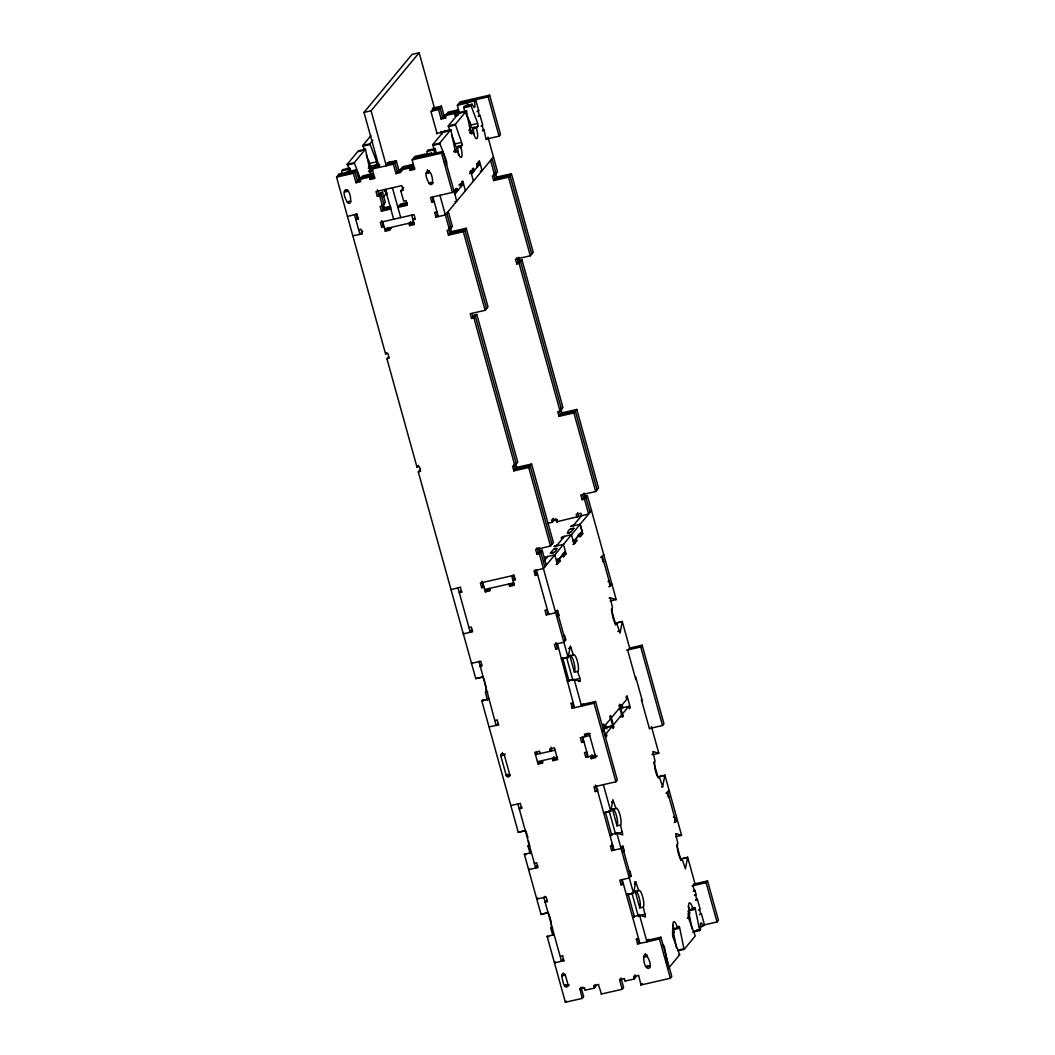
<?xml version="1.0" encoding="UTF-8"?>
<svg xmlns="http://www.w3.org/2000/svg" width="1055" height="1055" viewBox="0 0 1055 1055"><rect width="100%" height="100%" fill="white"/><g stroke="black" fill="none" stroke-linecap="round" stroke-linejoin="round"><path stroke-width="1.5" d="M550.446 553.163C558.913 553.308 558.227 542.125 550.446 553.163L554.007 552.358M573.854 528.384C565.375 528.265 566.087 539.408 573.88 528.37L570.359 529.175M561.181 658.953L568.131 657.608L570.359 645.963L573.353 654.878A8.704 2.123 77.1 0 1 577.336 661.103A8.704 2.123 77.1 0 1 577.929 671.376C576.966 673.644 582.822 680.435 578.892 681.662M635.901 679.855L627.725 650.381L629.65 648.06L622.279 621.461L620.037 633.106L617.043 624.191A8.704 2.123 77.1 0 1 613.074 617.966A8.704 2.123 77.1 0 1 612.467 607.693L610.252 597.829L616.199 599.583L587.358 495.626L585.011 496.153L582.123 499.635L580.817 494.927L595.693 491.525L598.581 488.043L576.795 409.459L561.906 412.861L559.018 416.343L557.713 411.635L560.06 411.094L562.948 407.612L521.974 259.873L519.627 260.414L516.739 263.895L515.433 259.187L530.322 255.785L533.21 252.303L511.411 173.719L496.523 177.121L493.648 180.603L492.329 175.882L494.69 175.354L497.564 171.873L488.017 137.282L486.091 139.603L484.06 129.989L482.887 130.253M649.194 940.691L648.865 939.504L646.952 941.825L639.567 915.226L645.528 916.993L643.313 907.129A8.704 2.123 77.1 0 0 642.706 896.842A8.704 2.123 77.1 0 0 638.737 890.618L635.743 881.703L633.541 893.295L616.806 833.147L622.767 834.914L620.551 825.05A8.704 2.123 77.1 0 0 619.944 814.763A8.704 2.123 77.1 0 0 615.975 808.539L612.876 799.69L610.766 811.216L603.368 784.669M651.436 726.644L658.821 753.244L652.86 751.49L655.076 761.354A8.704 2.123 77.1 0 0 655.683 771.64A8.704 2.123 77.1 0 0 659.652 777.852L662.646 786.766L664.887 775.135L681.583 835.323L675.635 833.569L677.838 843.433A8.704 2.123 77.1 0 0 678.444 853.719A8.704 2.123 77.1 0 0 682.414 859.931L685.42 868.845L687.649 857.214L695.021 883.813L693.109 886.134L694.414 890.842L693.24 891.119M475.752 678.55L418.281 471.822L420.444 469.211M483.863 679.222A8.704 2.123 77.1 0 0 482.755 676.994L476.952 678.194M568.21 657.423L562.355 658.676M487.766 699.201L481.726 700.612L518.282 832.395L525.443 830.522M615.118 623.347L622.279 621.461M548.204 912.601L541.044 914.474L524.348 854.286L525.944 854.708M427.737 170.422L427.671 171.319M368.538 171.358L371.914 167.297L368.38 168.101C372.731 164.435 366.692 158.817 366.349 154.755M376.872 164.751L376.701 161.824L369.883 143.836L372.929 140.157M455.259 146.843L455.087 143.902L451.777 135.238M461.272 148.61A8.717 2.136 77.1 0 1 461.866 156.311A8.717 2.136 77.1 0 1 459.611 156.272L457.501 151.036L453.967 151.841L457.343 147.779L460.864 146.975L462.433 144.852L455.312 124.305L466.468 110.854L470.543 132.152L471.453 133.972L473.115 132.191L474.671 136.425A8.677 2.123 77.1 0 0 475.765 138.152A8.73 2.136 77.1 0 0 477.559 137.005A8.677 2.123 77.1 0 0 477.467 133.062L476.478 128.13L478.06 126.007L477.757 123.448L470.926 105.46L472.113 104.168L473.313 106.344A4.972 1.213 77.1 0 0 474.856 104.485L474.552 101.227L475.673 99.737L478.733 110.735L477.071 111.579M525.39 830.681L525.416 830.602A8.704 2.123 77.1 0 1 526.999 834.32M692.687 932.185L699.729 930.576L700.771 927.226A4.972 1.213 77.1 0 1 700.797 922.993A4.972 1.213 77.1 0 1 702.577 925.037L703.289 926.132L704.476 924.839L701.43 913.841L700.256 914.105M350.458 171.345C350.867 165.384 347.346 170.145 348.981 172.809M436.124 153.107L435.227 148.544L428.172 150.153L427.051 151.656L427.354 154.9M482.742 677.073L475.66 678.734M518.282 832.395L524.256 830.786M541.044 914.474L545.844 913.142M379.259 167.389L364.001 112.384L412.083 54.359L419.138 52.75L434.383 107.755L431.02 111.817L437.126 133.827M364.001 112.384L371.057 110.775L419.138 52.75M418.281 471.822L420.628 471.295L419.323 466.574L416.976 467.114L386.895 358.674L389.255 358.133L387.937 353.412L385.589 353.952L336.558 177.148L339.011 174.181L339.67 174.668M349.798 168.061L342.743 169.67L341.622 171.174L341.925 174.431M349.073 169.275L347.214 164.29L358.37 150.825L365.412 149.217L370.397 172.347L372.705 169.789M364.687 150.43L362.828 145.445L370.938 135.647M345.051 173.798L346.488 172.057L356.287 169.815L358.898 179.244L356.023 182.726L353.399 173.297L356.287 169.815M347.214 164.29L354.269 162.681L365.412 149.217M345.882 190.322L344.444 192.063L347.965 191.245M356.023 182.726L360.718 181.658L360.058 179.297L362.946 175.816L372.349 173.666L373.008 176.027L370.12 179.508L369.461 177.148L372.349 173.666M370.12 179.508L374.815 178.427L372.204 168.998L375.092 165.516L379.629 164.488M389.677 161.718L386.301 165.78L371.057 110.775M393.357 164.171L396.245 160.69L398.856 170.119L395.968 173.6L393.357 164.171L372.204 168.998M438.55 109.628L441.438 106.146L444.05 115.575L441.175 119.057L438.55 109.628L430.994 111.355M347.451 216.433L357.091 213.994M358.436 217.528L355.812 219.546L358.41 218.715M407.045 202.507L400.781 203.931L397.893 207.413L407.296 205.277L405.99 200.556L403.63 201.096L400.808 190.876L403.155 190.335L401.85 185.627L375.989 191.535L377.294 196.243L380.182 192.762L382.53 192.234L385.365 202.441L382.477 205.923L380.13 206.464L381.435 211.171L390.838 209.035M395.968 173.6L400.676 172.519L400.016 170.172L402.904 166.69L412.307 164.54L412.967 166.888L410.079 170.369L409.419 168.022L412.307 164.54M441.175 119.057L445.869 117.989L445.21 115.628L448.098 112.147L457.501 109.997L458.16 112.358L455.272 115.839L454.613 113.478L457.501 109.997M377.294 196.243L379.655 195.716L382.53 192.234M384.205 191.469L386.341 190.032M410.079 170.369L414.773 169.301L412.162 159.872L415.05 156.391L424.835 154.149L423.398 155.889M459.532 113.188L457.356 105.329L460.244 101.847L489.625 95.135L500.518 134.433L499.068 136.174L486.54 139.036M383.084 197.153L385.115 194.7L387.462 194.173M353.267 235.647L362.3 233.933L360.995 229.225L358.647 229.753M434.502 149.757L432.642 144.772L443.799 131.308L450.841 129.699L455.523 152.5L457.501 151.036M450.116 130.912L448.256 125.927L459.413 112.463L466.468 110.854M465.189 110.617C462.815 110.076 464.332 103.654 465.783 106.872M457.356 105.329L467.154 103.087L468.631 101.346M362.801 231.032L359.953 234.474L354.506 214.824M381.435 211.171L384.323 207.703L390.587 206.266M430.48 154.267L431.666 152.988L432.379 154.07M435.227 148.544L434.106 150.047L434.409 153.292M432.642 144.772L439.698 143.163L450.841 129.699M400.808 190.876L403.683 187.394M412.162 159.872L441.544 153.16L442.981 151.419L453.874 190.704L452.437 192.445L430.506 197.456L431.812 202.178L434.159 201.637M458.793 103.588L488.175 96.875L489.625 95.135M414.43 218.108L412.98 219.849L415.34 219.308L414.022 214.6L380.341 222.289L381.646 227.01L383.084 225.269L381.778 220.548M478.377 116.301L480.038 115.443L482.755 125.268L481.106 126.125M382.701 221.748L385.299 231.19L388.187 227.709M468.789 130.517C475.08 125.466 465.928 117.764 465.743 112.054M476.478 128.13L472.957 128.934L469.594 132.996L473.115 132.191M445.962 164.949L446.819 163.696L446.516 161.138L439.698 143.163M482.412 130.833L484.06 129.989M408.931 223.278L409.591 225.638L412.479 222.157M431.812 202.178L433.249 200.437L432.379 197.285M454.586 193.25L455.76 192.986L455.114 190.625L454.151 191.786L456.762 201.215L454.995 201.624M454.731 189.926L456.868 188.502L457.527 190.863L456.353 191.126M458.899 184.902L461.035 183.478L461.694 185.825L460.521 186.102M465.413 190.77L462.802 181.341L461.839 182.502L462.499 184.862L461.312 185.126M469.633 171.939L471.77 170.514L472.429 172.875L469.488 173.548M471.849 171.279L474.196 170.739L473.537 168.391L472.574 169.552L473.233 171.899L472.06 172.176M477.19 165.978L478.363 165.714L477.704 163.354L476.741 164.514L477.401 166.875M480.315 171.068L482.082 170.659L479.471 161.23L478.508 162.391L479.155 164.751L477.981 165.015M436.994 211.857L434.647 212.385L435.952 217.106L437.39 215.365L436.519 212.226M454.797 194.146L463.462 183.702M471.466 174.035L480.117 163.591M493.463 156.931L445.355 214.956L435.952 217.106M546.305 565.098L542.165 550.156L539.276 553.638L536.929 554.178L535.624 549.47L550.499 546.068L553.387 542.587L531.601 464.002L528.713 467.484L513.825 470.886L512.519 466.165L514.866 465.637L517.754 462.156L476.781 314.416L473.893 317.898L471.545 318.439L470.24 313.717L485.129 310.315L488.003 306.834L466.218 228.262L463.33 231.744L448.441 235.146L447.135 230.425L449.496 229.885L452.371 226.403L448.23 211.475M448.441 235.146L451.329 231.665L466.218 228.262M493.648 180.603L508.523 177.2L511.411 173.719M385.589 353.952L386.671 352.647M386.895 358.674L388.346 356.933M471.545 318.439L474.434 314.957L476.781 314.416M516.739 263.895L519.086 263.354L521.974 259.873M416.976 467.114L418.413 465.374M513.825 470.886L516.713 467.405L531.601 464.002M559.018 416.343L573.907 412.94L576.795 409.459M450.973 589.692L460.732 587.121M461.365 590.932L459.334 592.804L461.919 591.974M514.458 578.799L513.007 580.54L515.368 579.999L514.049 575.278L480.368 582.98L481.673 587.701L483.111 585.96L481.805 581.239M482.676 582.452L485.326 591.868L486.777 590.127L489.902 589.415M547.664 523.385L552.187 522.357L553.624 520.616L552.965 518.256M463.712 633.317L463.224 633.897L472.627 631.747L471.321 627.039L468.974 627.58M508.958 583.969L509.618 586.329L511.055 584.589L514.194 583.863M536.929 554.178L539.804 550.697L542.165 550.156M582.123 499.635L584.47 499.107L587.358 495.626M543.945 561.023L547.756 556.447M556.42 546.002L564.425 536.336M573.089 525.891L581.622 515.592L580.909 513.284L576.201 514.365L577.072 517.504M591.512 510.554L543.417 568.579L534.015 570.715L535.32 575.437L536.771 573.696L535.887 570.557M471.875 662.791L471.4 663.371L480.803 661.221L482.109 665.929L479.761 666.47L481.199 664.729M556.737 561.919L565.388 551.475M573.406 541.808L582.057 531.364L580.105 524.282M556.565 561.023L558.53 559.783L559.19 562.144L560.152 560.983L559.493 558.623L562.697 554.759L563.357 557.106L564.32 555.945L563.66 553.598L564.465 552.622L565.124 554.983L566.087 553.822L563.436 544.406M573.221 540.899L575.199 539.672L575.859 542.033L576.821 540.872L576.162 538.512L579.366 534.634L580.026 536.995L580.989 535.835L580.329 533.474L581.134 532.511L581.793 534.872L580.606 535.136M556.249 564.53L558.385 563.106L557.739 560.746M572.918 544.42L575.054 542.995L574.408 540.635M581.793 534.872L582.742 533.711L580.131 524.282L570.702 526.432L574.012 524.744M478.93 661.182L496.153 725.603L498.079 723.282M547.321 609.671L544.96 610.212L546.279 614.92L547.716 613.179L546.846 610.041M549.128 613.799L548.64 614.379L536.388 570.175M557.264 616.014L558.926 615.171L557.62 610.449L555.669 612.77L546.279 614.92M600.677 557.343L603.777 554.745M557.291 643.273L574.513 707.694M564.003 635.783L564.478 635.202L565.783 639.923L563.845 642.244M489.401 726.869L498.751 724.772M495.217 720.46L497.446 720.064M563.858 642.244L554.442 644.394L555.748 649.102L557.198 647.361L555.893 642.653M608.841 586.804L611.94 584.219M505.292 753.916L504.33 755.077L500.809 755.881L506.255 775.517A1.859 1.78 39.6 0 0 508.51 776.889A1.859 1.78 39.6 0 0 509.776 774.713L504.33 755.077A1.859 1.78 39.6 0 0 502.075 753.705A1.859 1.78 39.6 0 0 500.809 755.881L502.246 754.14A1.859 1.78 39.6 0 1 502.417 752.769M507.218 774.357L506.255 775.517L509.776 774.713M597.605 790.999L595.257 791.54L593.939 786.819L615.883 781.808L617.32 780.067L595.534 701.483L594.084 703.223L572.153 708.235L571.085 703.237M572.153 708.235L573.59 706.494L572.614 702.96M537.391 752.321L535.465 754.642L555.062 750.171M583.494 703.764L581.569 706.085L574.197 679.486L580.065 681.398M540.173 753.573L539.514 751.213L534.819 752.281L538.09 764.071L539.527 762.33L542.666 761.618M626.617 650.17L640.728 646.952L642.165 645.212L663.964 723.783L662.514 725.524L649.986 728.398M511.187 805.453L520.537 803.356M552.319 758.308L552.965 760.668L554.416 758.927L557.541 758.215M521.869 806.89L519.258 808.895L521.843 808.077M586.461 734.887L585.024 736.627L584.365 734.28L589.072 733.199L595.824 757.556L591.13 758.637L590.47 756.277M589.745 735.559L580.329 737.709L581.635 742.417L583.072 740.676L582.202 737.537M602.563 731.01L605.306 727.699L612.362 726.091L613.008 728.451L613.97 727.291L610.7 715.501L609.737 716.662L610.397 719.022L604.304 726.367L603.658 724.007L602.695 725.167L605.966 736.957L606.928 735.797L606.269 733.436L612.362 726.091M620.419 709.474L622.516 706.942M586.817 752.096L584.47 752.637L585.776 757.358L587.213 755.617L586.343 752.466M612.678 725.708L622.292 714.103L620.34 707.035L610.713 718.626L612.678 725.708L603.275 727.858M628.701 706.362L622.621 713.721L623.268 716.068L622.305 717.229L619.034 705.439L619.997 704.278L620.657 706.639L626.749 699.294L626.09 696.933L627.052 695.773L630.323 707.562L629.36 708.723L628.701 706.362L621.659 707.971M591.13 758.637L592.567 756.897L597.275 755.815M529.082 869.069L528.608 869.65L538.01 867.5L536.705 862.779L534.344 863.32M595.257 791.54L597.869 789.522M537.734 897.95L536.784 899.111L546.174 896.961L547.492 901.682L545.132 902.21L546.582 900.469M544.789 896.341L543.826 897.502L561.537 961.342L563.462 959.021M612.691 845.411L610.344 845.952L611.649 850.673L613.087 848.932L611.781 844.211M614.498 849.552L614.023 850.132L596.312 786.278M622.648 851.754L624.296 850.91L622.991 846.189L621.052 848.523L611.649 850.673M666.048 793.083L669.147 790.498M669.015 796.947L668.527 797.527L667.222 792.819M629.373 871.522L629.861 870.942L631.167 875.663L629.228 877.984L619.826 880.134L621.131 884.855L623.479 884.314M555.444 961.804L554.482 962.964L564.122 960.525M560.587 956.199L562.816 955.804M621.131 884.855L622.569 883.114L621.698 879.962M674.224 822.557L677.323 819.959M564.992 985.581L565.704 984.711M567.221 985.344L568.513 984.777M548.706 936.787L547.11 936.365L565.375 1002.25L566.337 1001.09M565.375 1002.25L582.228 998.399L579.854 988.68M579.604 988.97L584.549 987.612M584.312 987.902L585.327 989.814M582.228 998.399L583.666 996.659L581.054 987.229M584.958 990.249L594.361 988.1L593.952 985.462M594.361 988.1L595.811 986.372L595.323 984.592M593.714 985.752L598.647 984.381M638.605 975.255L640.978 984.974L670.36 978.262L671.798 976.521L660.905 937.236L659.467 938.976L637.523 943.988L636.468 938.976M637.523 943.988L638.974 942.247L637.985 938.713M598.409 984.671L601.39 993.665M601.034 994.1L622.186 989.274L619.562 979.844L620.762 978.394M694.414 890.842L694.889 890.262L696.089 894.587L694.441 895.431M619.562 979.844L624.507 978.473M646.807 954.604L643.695 957.202C643.563 973.369 655.814 970.969 647.216 956.397A1.859 1.78 39.6 0 0 644.961 955.026A1.859 1.78 39.6 0 0 643.695 957.202L647.229 956.384M692.001 885.91L706.098 882.692L707.549 880.951L718.442 920.237L717.004 921.978L703.303 925.103M624.27 978.763L625.285 980.688M622.186 989.274L623.624 987.533L621.013 978.104M695.746 900.152L697.395 899.308L700.124 909.12L698.463 909.977M624.916 981.124L634.319 978.974L633.91 976.323M672.444 930.695L673.934 928.888L679.433 926.62L684.115 949.421L678.233 950.766M688.058 911.837L689.561 910.03L695.06 907.775L699.729 930.576M634.319 978.974L635.769 977.233L635.11 974.873M662.566 946.058L663.516 945.135L664.426 946.955L667.841 964.995M677.468 928.084A8.704 2.123 77.1 0 0 673.499 921.859A8.704 2.123 77.1 0 0 674.105 932.145L672.576 934.031L672.721 936.378L679.657 954.801L668.501 968.266M693.082 909.225A8.704 2.123 77.1 0 0 689.113 903.014A8.704 2.123 77.1 0 0 689.719 913.287L688.203 915.173L688.335 917.534L695.271 935.956L684.115 949.421M647.401 965.853L646.438 967.013L650.315 965.773M646.86 966.881L647.941 965.576M640.978 984.974L642.139 983.577M699.768 914.685L701.43 913.841M531.39 852.664L524.348 854.286M554.165 934.743L547.11 936.365M569.133 984.908C564.174 991.766 562.605 980.438 561.827 975.901A1.859 1.78 39.6 0 1 563.093 973.739A1.859 1.78 39.6 0 1 565.348 975.097L568.157 985.212M488.94 698.938L481.726 700.612M424.44 154.663L425.336 155.692M432.379 108.217L441.438 106.146M432.445 109.615L440.001 107.887L442.612 117.316L445.751 116.604M473.484 101.227L467.616 102.572L467.8 106.093M466.073 105.579L471.941 104.234M463.884 107.069L470.926 105.46M464.081 107.729L471.137 106.12M446.661 113.887L456.063 111.738L456.71 114.098L459.848 113.373M444.05 115.575L447.188 114.863M445.21 115.628L454.613 113.478M466.627 111.553L459.584 113.162L459.413 112.463M455.272 115.839L458.398 115.114M477.546 110.999L478.733 110.735M478.271 115.852L480.038 115.443M362.828 145.445L369.883 143.836M448.256 125.927L455.312 124.305M363.039 146.091L370.094 144.482M448.467 126.574L455.523 124.965M470.701 125.057L476.57 123.725M436.401 133.523L447.043 131.084M358.529 151.524L361.351 150.878M363.237 150.456L365.584 149.916M451.013 130.398L443.957 132.007L443.799 131.308M472.047 127.734L477.928 126.389M347.425 164.936L354.467 163.327L360.533 179.218M432.853 145.419L439.895 143.81M370.832 163.156L376.701 161.824M455.087 143.902L460.956 142.57M344.088 170.106L342.743 169.67M347.029 169.433L349.97 168.76M430.691 150.311L431.864 150.047M342.915 170.633L348.783 169.288M427.17 151.379L433.038 150.034M369.83 166.36L375.699 165.028M456.433 146.579L462.301 145.234M387.172 162.76L396.245 160.69M339.011 174.181L344.893 172.835M425.613 154.386L431.495 153.054M337.996 175.407L354.849 171.556L357.46 180.985L360.599 180.273M373.641 167.257L379.695 165.886M387.251 164.158L394.794 162.43L397.419 171.859L402.113 170.778M413.6 158.131L442.981 151.419M336.558 177.148L353.399 173.297M453.742 151.274L454.916 150.997M369.448 172.572L370.622 172.295M361.509 177.556L370.912 175.407L371.558 177.768L374.696 177.042M401.467 168.431L410.87 166.281L411.516 168.629L414.655 167.916M358.898 179.244L362.036 178.532M398.856 170.119L401.995 169.393M360.058 179.297L369.461 177.148M400.016 170.172L409.419 168.022M444.168 161.679L445.342 161.415M429.451 170.752L426.352 173.337L429.873 172.532M344.998 190.52L347.649 189.913M478.297 161.494L479.471 161.23M476.53 163.631L477.704 163.354M472.363 168.655L473.537 168.391M470.596 170.778L471.77 170.514M385.827 192.656L387 192.392M347.161 201.874L350.695 201.07C350.827 184.902 338.576 187.302 347.161 201.874A1.859 1.78 39.6 0 0 349.416 203.246A1.859 1.78 39.6 0 0 350.695 201.07M429.069 183.161L432.59 182.357C432.695 166.202 420.431 168.589 429.069 183.161A1.859 1.78 39.6 0 0 431.284 184.533A1.859 1.78 39.6 0 0 432.563 182.37M461.628 181.618L462.802 181.341M455.694 188.766L456.868 188.502M453.927 190.902L455.114 190.625M390.877 207.611L382.886 209.444L381.58 204.723M399.331 205.672L407.164 203.892M381.646 227.01L383.994 226.469M384.666 228.83L413.652 222.196M386.75 229.449L391.445 228.368M414.167 223.185L411.028 223.897L410.382 221.537M385.299 231.19L390.007 230.109L389.348 227.748M409.591 225.638L414.285 224.557L411.687 215.128M552.675 520.84L557.488 519.733M556.381 521.869L588.611 514.036L584.47 499.107M567.155 533.052L570.676 532.248M579.155 533.751L580.329 533.474M563.436 537.509L561.075 538.037L562.038 536.876L571.48 534.727L574.091 544.156M578.193 534.911L579.366 534.634M581.569 533.975L582.742 533.711M578.048 536.507L580.989 535.835M574.025 539.936L575.199 539.672M557.343 544.855L554.033 546.556L563.462 544.393M573.88 541.532L576.821 540.872M573.88 543.259L575.054 542.995M553.69 549.299L557.211 548.481M554.811 554.838L545.382 557L544.42 558.161L546.767 557.62M562.486 553.862L563.66 553.598M564.9 554.086L566.087 553.822M563.146 556.222L564.32 555.945M557.146 559.163L559.493 558.623M557.356 560.047L558.53 559.783M558.979 561.247L560.152 560.983M557.211 563.37L558.385 563.106M481.673 587.701L484.021 587.16M535.32 575.437L537.668 574.896M602.458 561.471L603.631 561.207L603.157 561.788L601.851 557.066M484.641 589.521L513.627 582.901M485.326 591.868L490.034 590.8L489.375 588.439M509.618 586.329L514.312 585.248L511.675 575.832M608.023 581.516L609.197 581.239L610.014 586.54M609.157 597.948L610.331 597.684M471.031 630.231L472.205 629.967L470.279 632.288L458.015 588.083M556.433 610.713L557.62 610.449M469.37 631.088L472.508 630.376M610.159 600.994L616.199 599.583M557.752 615.434L558.926 615.171M616.291 623.07L622.16 621.738M615.276 624.6L617.043 624.191M564.61 640.187L565.783 639.923M617.821 631.536L618.995 631.259M555.748 649.102L558.108 648.574M568.46 648.482L571.401 647.81M577.929 671.376L574.408 672.193L569.832 655.683L573.353 654.878M629.637 648.073L642.165 645.212M487.542 700.019L485.471 692.515L487.819 691.975M573.182 679.684L567.142 681.095L574.197 679.486M487.436 699.584L488.61 699.32M578.72 678.721L572.839 680.066L566.469 657.08M570.847 703.527L573.195 702.986M581.424 704.714L595.534 701.483M620.446 716.714L623.268 716.068M586.026 734.517L590.259 733.555M581.635 742.417L583.982 741.889M537.43 761.71L557.014 757.239M538.09 764.071L542.784 763.002L542.125 760.642M552.965 760.668L557.673 759.6L554.403 747.81L549.695 748.879L550.354 751.239L551.791 749.498L551.145 747.138M585.776 757.358L595.191 755.195M651.937 754.549L653.111 754.285M652.781 754.655L658.821 753.244M664.887 775.135L657.727 777.008L663.608 775.662M661.577 786.977L662.751 786.7M611.663 802.011L612.836 801.734M620.551 825.05L617.03 825.854L612.441 809.343L615.975 808.539M609.671 811.269L603.724 812.825L610.74 811.269M530.164 853.68L528.08 846.176L529.847 845.767M673.393 817.256L674.567 816.992L675.398 822.28M616.977 833.081L609.764 834.769L611.346 835.191M616.634 833.463L622.516 832.118M536.402 865.984L537.575 865.707L535.663 868.028L517.952 804.187M621.817 846.466L622.991 846.189M675.543 836.734L681.583 835.323M623.123 851.174L624.296 850.91M687.649 857.214L680.488 859.087L686.37 857.741M680.66 860.339L682.414 859.931M629.993 875.927L631.167 875.663M634.464 882.046L635.638 881.769M634.424 884.09L635.598 883.826M643.313 907.129L639.792 907.933L635.216 891.435L638.737 890.618M632.433 893.348L626.485 894.904L633.501 893.348M693.267 884.209L707.549 880.951M693.715 890.539L694.889 890.262M694.915 894.851L696.089 894.587M552.807 935.323L550.855 928.255L552.609 927.846M695.641 899.704L697.395 899.308M639.739 915.16L632.525 916.848L634.108 917.27M639.396 915.542L645.278 914.197M692.172 908.025L694.52 907.485M688.335 910.056L688.612 910.874L694.48 909.542M687.952 913.696L689.719 913.287M687.267 918.232L688.453 917.969M677.732 926.607L678.906 926.343M672.721 928.901L672.985 929.719L678.866 928.387M636.218 939.267L638.565 938.726M672.338 932.541L674.105 932.145M699.36 927.002L702.287 926.33M647.691 939.781L648.865 939.504M646.807 940.453L660.905 937.236M696.34 930.352L700.744 929.35M693.689 931.209L699.571 929.877M565.348 975.097L561.827 975.901L563.264 974.161A1.859 1.78 39.6 0 1 563.291 973.132M678.075 950.067L683.943 948.722M678.471 955.078L679.657 954.801M564.544 985.726L568.078 984.922M580.738 988.324L581.912 988.047M633.673 976.614L638.367 975.545M650.117 966.644L648.232 966.103M481.845 700.546L483.322 701.048M435.056 151.195L436.15 154.083M488.175 96.875L499.068 136.174M531.76 254.044L509.974 175.46L495.085 178.862L493.78 174.141L496.127 173.613L491.986 158.672M597.143 489.784L575.344 411.199L560.456 414.602L559.585 411.463M640.728 646.952L662.514 725.524M706.098 882.692L717.004 921.978M508.523 177.2L530.322 255.785M573.907 412.94L595.693 491.525M561.511 409.353L520.537 261.614L518.19 262.154L516.871 257.446M590.048 512.295L585.907 497.367L583.56 497.894L582.69 494.755M602.313 556.499L610.489 585.96M635.703 676.928L642.469 701.285M667.683 792.239L675.859 821.713M478.245 111.316L479.55 116.024M482.28 125.848L483.586 130.569M495.217 172.4L496.523 177.121M518.757 257.275L519.627 260.414M560.601 408.153L561.906 412.861M584.127 493.015L585.011 496.153M641.348 699.505L649.524 728.965M695.614 895.168L696.92 899.889M699.636 909.7L700.955 914.421M490.549 160.413L494.69 175.354M519.086 263.354L560.06 411.094M611.359 609.21L615.672 624.758M653.77 762.119L657.7 776.335M676.73 844.95L680.62 858.941M467.154 103.087L468.011 106.186M577.652 512.625L578.522 515.763M622.041 704.753L622.859 707.694M470.82 171.675L473.431 181.104M557.093 522.067L556.222 518.928L551.528 519.996L552.187 522.357M460.072 184.638L460.732 186.986M606.111 725.959L606.928 728.9M440.924 131.334L441.794 134.473M455.905 189.663L456.564 192.023M603.882 725.642L604.673 728.477M486.566 308.574L464.78 230.003L449.892 233.406L448.586 228.684L450.933 228.144L446.793 213.216M551.95 544.327L530.151 465.743L515.262 469.145L513.956 464.424M554.772 554.851L557.422 564.267M441.544 153.16L452.437 192.445M463.33 231.744L485.129 310.315M528.713 467.484L550.499 546.068M594.084 703.223L615.883 781.808M659.467 938.976L670.36 978.262M516.304 463.897L475.343 316.157L472.996 316.698L472.113 313.546M544.855 566.838L540.714 551.897L538.367 552.438L537.061 547.73M557.119 611.03L565.282 640.504M622.49 846.783L630.666 876.243M450.023 226.944L451.329 231.665M515.842 464.266L516.713 467.405M538.934 547.558L539.804 550.697M439.935 195.307L449.496 229.885M473.893 317.898L514.866 465.637M539.276 553.638L568.131 657.608M609.091 810.741L615.566 834.162M631.853 892.82L638.328 916.241M591.921 754.536L592.567 756.897M645.304 953.694L645.634 954.867M427.262 169.829L428.119 172.928M562.566 657.713L569.027 681.029M605.372 812.086L611.94 835.784M627.936 893.453L634.411 916.782M432.88 196.916L438.326 216.565M582.69 737.168L588.136 756.817M622.186 879.593L639.897 943.447M595.389 785.078L596.695 789.799M535.202 570.135L536.072 573.274M513.35 574.87L514.655 579.577M553.756 756.567L554.416 758.927M392.407 187.777L400.729 217.633M385.365 189.386L393.673 219.242M385.392 191.192L386.262 194.344M383.928 204.182L381.092 193.975L378.745 194.502L377.439 189.794M383.453 204.551L384.323 207.703M379.655 195.716L382.477 205.923M356.854 214.284L358.159 219.005M460.376 587.556L461.681 592.264M497.195 720.354L498.514 725.062M520.3 803.646L521.605 808.367M562.579 956.094L563.884 960.815M356.221 214.073L357.513 218.715M428.172 150.153L428.343 150.852M583.085 987.783L582.914 987.084M460.864 146.975L461.272 148.623M688.612 910.874L692.027 928.901M672.985 929.719L676.413 947.759M688.269 906.351A8.704 2.123 77.1 0 1 689.561 910.03M672.642 925.195A8.704 2.123 77.1 0 1 673.934 928.888M612.441 809.343A8.704 2.123 77.1 0 1 616.423 815.568A8.704 2.123 77.1 0 1 617.03 825.854M635.216 891.435A8.704 2.123 77.1 0 1 639.185 897.647A8.704 2.123 77.1 0 1 639.792 907.933M569.832 655.683A8.704 2.123 77.1 0 1 573.801 661.907A8.704 2.123 77.1 0 1 574.408 672.193M484.39 680.66A8.704 2.123 77.1 0 1 484.865 682.229M485.274 683.877A8.704 2.123 77.1 0 1 485.471 692.515M547.598 912.008A8.704 2.123 77.1 0 1 549.246 914.975M549.76 916.399A8.704 2.123 77.1 0 1 550.248 917.969M550.657 919.617A8.704 2.123 77.1 0 1 551.238 922.901M551.369 924.404A8.704 2.123 77.1 0 1 550.855 928.255M527.487 835.89A8.704 2.123 77.1 0 1 527.896 837.538M528.463 840.822A8.704 2.123 77.1 0 1 528.08 846.176M645.133 955.461A1.859 1.78 39.6 0 1 645.304 954.089M509.947 775.148A1.859 1.78 39.6 0 1 507.996 774.41M433.051 182.7A1.859 1.78 39.6 0 1 431.033 182.33M457.343 147.779A8.704 2.123 77.1 0 1 458.49 155.296M472.957 128.934A8.704 2.136 77.1 0 1 473.985 134.17"/></g></svg>
